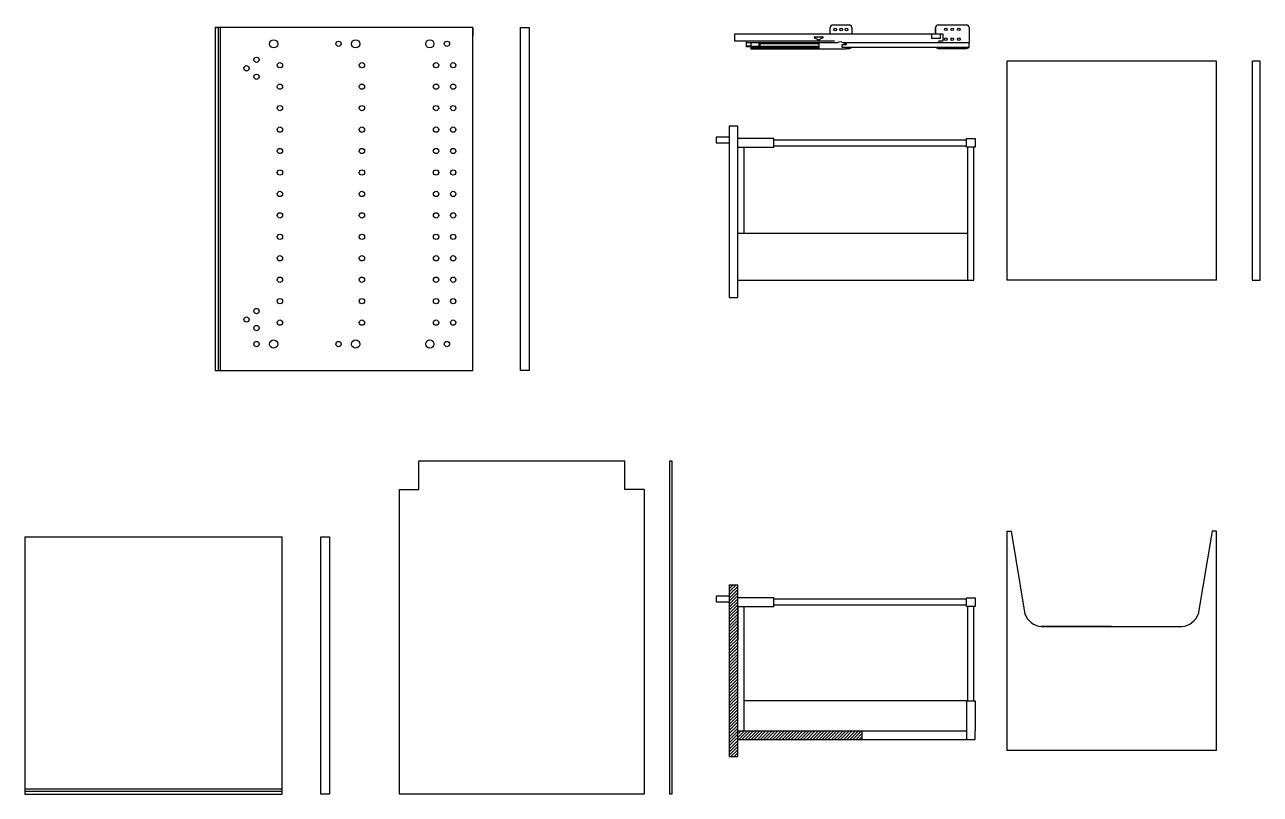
# Model space of a CAD drawing. Header units: millimetres. Extents: x -327 to 34504, y -289 to 580.
# Drawn here: x 1529.1 to 1817, y -289.3 to -110 of the extents above; entities that cross this region are included whole.
import ezdxf

# ---------------------------------------------------------------- set-up
doc = ezdxf.new("R2010")
doc.units = ezdxf.units.MM
for name, color, linetype in [('ARREDI SEZIONATI', 2, 'Continuous'), ('G-ANNO-LOGO', 3, 'Continuous'), ('linee sezionate', 4, 'Continuous'), ('prospetti', 2, 'Continuous'), ('viti', 5, 'Continuous')]:
    doc.layers.add(name, color=color, linetype=linetype)

msp = doc.modelspace()

# ---------------------------------------------------------------- hatches: boundary and pattern name
at = {"layer": 'G-ANNO-LOGO'}
h = msp.add_hatch(dxfattribs=at)
h.set_pattern_fill('ANSI31', color=256, scale=0.16)
h.paths.add_polyline_path([(1724.15, -274.55), (1695.27, -274.55), (1695.27, -276.55), (1724.15, -276.55)])
h.paths.add_polyline_path([(1695.27, -260.55), (1695.27, -240.55), (1693.27, -240.55), (1693.27, -260.55), (1693.27, -280.55), (1695.27, -280.55)])

# ---------------------------------------------------------------- linework, layer by layer
msp.add_line((1693.27, -280.55), (1695.27, -280.55))
at = {"layer": 'ARREDI SEZIONATI'}
for p, q in [((1757.98, -118.44), (1757.98, -169.51)), ((1806.8, -118.44), (1757.98, -118.44)), ((1806.8, -169.51), (1806.8, -118.44)), ((1806.8, -169.51), (1757.98, -169.51)), ((1757.98, -228.05), (1757.98, -279.11)), ((1757.98, -228.05), (1758.98, -228.05)), ((1758.98, -228.05), (1762.19, -247.38)), ((1805.8, -228.05), (1802.59, -247.38)), ((1806.8, -228.05), (1805.8, -228.05)), ((1806.8, -279.11), (1806.8, -228.05)), ((1782.39, -250.24), (1765.94, -250.24)), ((1765.94, -250.24), (1782.39, -250.24)), ((1782.39, -250.24), (1798.84, -250.24)), ((1748.57, -267.55), (1748.57, -276.55)), ((1750.57, -267.55), (1750.57, -274.55)), ((1724.15, -274.55), (1748.57, -274.55)), ((1750.57, -276.55), (1750.57, -274.55)), ((1724.15, -276.55), (1750.57, -276.55)), ((1806.8, -279.11), (1757.98, -279.11))]:
    msp.add_line(p, q, dxfattribs=at)
for centre, start, end in [((1766.45, -245.67), 201.8084, 263.6395), ((1798.33, -245.67), 276.3605, 338.1916)]:
    msp.add_arc(centre, 4.59, start, end, dxfattribs=at)
at = {"layer": 'linee sezionate'}
for p, q in [((1693.27, -240.55), (1693.27, -260.55)), ((1693.27, -240.55), (1695.27, -240.55)), ((1695.27, -260.55), (1695.27, -240.55)), ((1695.27, -245.55), (1695.27, -253.25)), ((1695.27, -260.25), (1695.27, -245.85)), ((1693.27, -260.55), (1693.27, -280.55)), ((1695.27, -280.55), (1695.27, -260.55)), ((1695.27, -280.25), (1695.27, -265.85)), ((1695.27, -274.55), (1724.15, -274.55)), ((1724.15, -274.55), (1724.15, -276.55)), ((1695.27, -276.55), (1724.15, -276.55)), ((1695.27, -276.55), (1724.15, -276.55)), ((1693.27, -280.55), (1695.27, -280.55))]:
    msp.add_line(p, q, dxfattribs=at)
at = {"layer": 'prospetti'}
for p, q in [((1633.48, -110.58), (1573.48, -110.58)), ((1573.48, -110.58), (1573.48, -190.58)), ((1573.48, -110.58), (1574.18, -110.58)), ((1574.18, -110.58), (1574.18, -190.58)), ((1574.68, -190.58), (1574.68, -110.58)), ((1633.48, -190.58), (1633.48, -110.58)), ((1633.48, -110.58), (1633.48, -112.58)), ((1644.61, -110.58), (1645.11, -110.58)), ((1815.13, -118.44), (1815.13, -169.51)), ((1817.03, -118.44), (1815.13, -118.44)), ((1817.03, -169.51), (1817.03, -118.44)), ((1633.48, -127.58), (1633.48, -126.88)), ((1693.27, -133.51), (1695.27, -133.51)), ((1693.27, -133.51), (1693.27, -153.51)), ((1693.27, -133.51), (1695.27, -133.51)), ((1693.27, -133.51), (1695.27, -133.51)), ((1695.27, -153.51), (1695.27, -133.51)), ((1693.27, -136.13), (1690.26, -136.13)), ((1690.26, -136.13), (1690.26, -137.48)), ((1690.26, -137.48), (1693.27, -137.48)), ((1703.66, -136.51), (1695.27, -136.51)), ((1703.66, -138.51), (1703.66, -136.51)), ((1703.66, -136.76), (1748.57, -136.76)), ((1748.57, -136.51), (1750.57, -136.51)), ((1748.57, -138.51), (1748.57, -136.51)), ((1750.57, -136.51), (1750.57, -138.51)), ((1750.57, -136.51), (1750.57, -138.51)), ((1695.27, -138.51), (1703.66, -138.51)), ((1695.27, -153.21), (1695.27, -138.81)), ((1696.77, -158.51), (1696.77, -138.51)), ((1748.57, -138.26), (1703.66, -138.26)), ((1750.27, -138.51), (1748.57, -138.51)), ((1748.77, -138.51), (1748.77, -169.51)), ((1750.27, -169.51), (1750.27, -138.51)), ((1750.57, -138.51), (1750.27, -138.51)), ((1693.27, -153.51), (1693.27, -173.51)), ((1695.27, -173.51), (1695.27, -153.51)), ((1695.27, -158.51), (1748.77, -158.51)), ((1695.27, -173.21), (1695.27, -158.81)), ((1695.27, -169.51), (1750.27, -169.51)), ((1815.13, -169.51), (1817.03, -169.51)), ((1693.27, -173.51), (1695.27, -173.51)), ((1573.48, -190.58), (1633.48, -190.58)), ((1574.18, -190.58), (1574.68, -190.58)), ((1620.96, -218.29), (1620.96, -211.65)), ((1620.96, -211.65), (1668.96, -211.65)), ((1668.96, -218.29), (1668.96, -211.65)), ((1616.46, -289.29), (1616.46, -218.29)), ((1616.46, -218.29), (1620.96, -218.29)), ((1673.46, -218.29), (1668.96, -218.29)), ((1673.46, -218.29), (1673.46, -289.29)), ((1529.09, -229.35), (1529.09, -289.35)), ((1529.09, -229.35), (1589.09, -229.35)), ((1589.09, -289.35), (1589.09, -229.35)), ((1693.27, -243.18), (1690.26, -243.18)), ((1690.26, -243.18), (1690.26, -244.52)), ((1690.26, -244.52), (1693.27, -244.52)), ((1703.66, -243.55), (1695.27, -243.55)), ((1703.66, -245.55), (1703.66, -243.55)), ((1703.66, -243.8), (1748.57, -243.8)), ((1748.57, -243.55), (1750.57, -243.55)), ((1748.57, -245.55), (1748.57, -243.55)), ((1750.57, -243.55), (1750.57, -245.55)), ((1750.57, -243.55), (1750.57, -245.55)), ((1695.27, -245.55), (1703.66, -245.55)), ((1696.77, -274.55), (1696.77, -245.55)), ((1748.57, -245.3), (1703.66, -245.3)), ((1750.57, -245.55), (1748.57, -245.55)), ((1750.27, -245.55), (1748.77, -245.55)), ((1748.77, -245.55), (1748.77, -267.55)), ((1750.27, -267.55), (1750.27, -245.55)), ((1748.57, -267.55), (1696.77, -267.55)), ((1748.57, -267.55), (1750.57, -267.55)), ((1589.09, -288.15), (1529.09, -288.15)), ((1529.09, -288.65), (1589.09, -288.65)), ((1529.09, -289.35), (1589.09, -289.35)), ((1589.09, -288.65), (1589.09, -288.15)), ((1673.46, -289.29), (1616.46, -289.29))]:
    msp.add_line(p, q, dxfattribs=at)
for points in [[(1644.61, -110.58), (1646.61, -110.58), (1646.61, -190.58), (1644.61, -190.58)], [(1679.44, -211.65), (1679.89, -211.65), (1679.89, -289.29), (1679.44, -289.29)], [(1598.12, -229.35), (1600.12, -229.35), (1600.12, -289.35), (1598.12, -289.35)]]:
    msp.add_lwpolyline(points, close=True, dxfattribs=at)
for centre, radius in [((1587.1, -114.4), 0.955), ((1602.22, -114.4), 0.614), ((1606.22, -114.4), 0.955), ((1623.49, -114.4), 0.955), ((1627.49, -114.4), 0.614), ((1583.1, -118.13), 0.614), ((1580.77, -120.11), 0.614), ((1588.56, -119.4), 0.614), ((1607.68, -119.4), 0.614), ((1624.95, -119.4), 0.614), ((1628.95, -119.4), 0.614), ((1583.1, -122.09), 0.614), ((1588.56, -124.4), 0.614), ((1607.68, -124.4), 0.614), ((1624.95, -124.4), 0.614), ((1628.95, -124.4), 0.614), ((1588.56, -129.4), 0.614), ((1607.68, -129.4), 0.614), ((1624.95, -129.4), 0.614), ((1628.95, -129.4), 0.614), ((1588.56, -134.4), 0.614), ((1607.68, -134.4), 0.614), ((1624.95, -134.4), 0.614), ((1628.95, -134.4), 0.614), ((1588.56, -139.4), 0.614), ((1607.68, -139.4), 0.614), ((1624.95, -139.4), 0.614), ((1628.95, -139.4), 0.614), ((1588.56, -144.4), 0.614), ((1607.68, -144.4), 0.614), ((1624.95, -144.4), 0.614), ((1628.95, -144.4), 0.614), ((1588.56, -149.4), 0.614), ((1607.68, -149.4), 0.614), ((1624.95, -149.4), 0.614), ((1628.95, -149.4), 0.614), ((1588.56, -154.4), 0.614), ((1607.68, -154.4), 0.614), ((1624.95, -154.4), 0.614), ((1628.95, -154.4), 0.614), ((1588.56, -159.4), 0.614), ((1588.56, -159.4), 0.614), ((1607.68, -159.4), 0.614), ((1607.68, -159.4), 0.614), ((1624.95, -159.4), 0.614), ((1624.95, -159.4), 0.614), ((1628.95, -159.4), 0.614), ((1628.95, -159.4), 0.614), ((1588.56, -164.4), 0.614), ((1607.68, -164.4), 0.614), ((1624.95, -164.4), 0.614), ((1628.95, -164.4), 0.614), ((1588.56, -169.4), 0.614), ((1607.68, -169.4), 0.614), ((1624.95, -169.4), 0.614), ((1628.95, -169.4), 0.614), ((1588.56, -174.4), 0.614), ((1607.68, -174.4), 0.614), ((1624.95, -174.4), 0.614), ((1628.95, -174.4), 0.614), ((1580.77, -178.68), 0.614), ((1583.1, -176.71), 0.614), ((1583.1, -180.66), 0.614), ((1588.56, -179.4), 0.614), ((1607.68, -179.4), 0.614), ((1624.95, -179.4), 0.614), ((1628.95, -179.4), 0.614), ((1583.1, -184.4), 0.614), ((1587.1, -184.4), 0.955), ((1602.22, -184.4), 0.614), ((1606.22, -184.4), 0.955), ((1623.49, -184.4), 0.955), ((1627.49, -184.4), 0.614)]:
    msp.add_circle(centre, radius, dxfattribs=at)
at = {"layer": 'viti'}
for p, q in [((1743.15, -112.15), (1694.52, -112.15)), ((1694.52, -112.15), (1694.52, -113.75)), ((1716.83, -112.15), (1716.83, -110.6)), ((1717.4, -109.95), (1721.26, -109.95)), ((1721.83, -110.6), (1721.83, -112.15)), ((1740.45, -113.15), (1740.45, -112.15)), ((1741.37, -112.15), (1741.37, -110.6)), ((1741.37, -110.6), (1741.37, -112.15)), ((1741.94, -109.95), (1748.58, -109.95)), ((1742.45, -112.15), (1742.45, -113.15)), ((1743.15, -113.75), (1743.15, -112.15)), ((1749.15, -110.6), (1749.15, -114.15)), ((1694.52, -113.75), (1697.48, -113.75)), ((1695.1, -113.75), (1717.81, -113.75)), ((1697.28, -115.11), (1697.28, -113.75)), ((1718.43, -114.15), (1697.28, -114.15)), ((1697.28, -114.91), (1698.28, -114.91)), ((1698.28, -115.11), (1697.28, -115.11)), ((1698.28, -114.15), (1698.28, -115.31)), ((1698.28, -115.04), (1700.28, -115.04)), ((1700.28, -115.04), (1698.28, -115.04)), ((1700.28, -115.04), (1700.28, -114.15)), ((1700.45, -115.04), (1700.45, -114.32)), ((1700.45, -114.32), (1714.13, -114.32)), ((1714.13, -115.04), (1700.45, -115.04)), ((1713.13, -112.95), (1713.13, -112.86)), ((1713.22, -113.08), (1713.85, -113.33)), ((1713.23, -112.75), (1715.03, -112.75)), ((1713.93, -113.43), (1713.93, -113.75)), ((1714.13, -114.15), (1714.13, -115.04)), ((1714.13, -115.04), (1714.13, -115.66)), ((1714.33, -113.75), (1714.33, -113.43)), ((1715.04, -113.08), (1714.41, -113.33)), ((1715.13, -112.95), (1715.13, -112.86)), ((1718.83, -114.02), (1718.43, -114.15)), ((1719.48, -114), (1720.53, -114.42)), ((1720.53, -114.62), (1719.53, -114.62)), ((1719.53, -114.62), (1719.53, -115.15)), ((1719.53, -115.15), (1720.53, -115.15)), ((1749.15, -114.15), (1719.86, -114.15)), ((1720.53, -114.42), (1720.53, -114.62)), ((1720.53, -115.15), (1720.53, -115.66)), ((1742.45, -113.15), (1740.45, -113.15)), ((1742.15, -114.15), (1742.15, -113.75)), ((1742.15, -113.75), (1743.15, -113.75)), ((1749.15, -115.3), (1749.15, -114.15)), ((1698.28, -115.31), (1698.45, -115.31)), ((1698.28, -115.39), (1698.28, -115.66)), ((1698.28, -115.39), (1698.45, -115.39)), ((1720.53, -115.66), (1698.28, -115.66)), ((1698.45, -115.21), (1714.13, -115.21)), ((1698.45, -115.31), (1698.45, -115.21)), ((1698.45, -115.39), (1698.45, -115.5)), ((1698.45, -115.5), (1714.13, -115.5)), ((1749.15, -115.3), (1720.53, -115.3)), ((1720.53, -115.52), (1721.26, -115.52)), ((1741.94, -115.52), (1748.58, -115.52)), ((1748.65, -115.3), (1749.15, -115.3))]:
    msp.add_line(p, q, dxfattribs=at)
for centre, radius in [((1717.96, -111.05), 0.308), ((1719.35, -111.05), 0.308), ((1720.59, -111.05), 0.308), ((1743.76, -111.03), 0.308), ((1745.26, -111.03), 0.308), ((1746.76, -111.03), 0.308), ((1713.39, -112.9), 0.0864), ((1714.86, -112.9), 0.0864), ((1743.76, -113.33), 0.308), ((1745.26, -113.33), 0.308), ((1746.76, -113.33), 0.308)]:
    msp.add_circle(centre, radius, dxfattribs=at)
for centre, radius, start, end in [((1717.52, -110.63), 0.69, 99.8541, 177.0588), ((1721.15, -110.63), 0.69, 2.9412, 80.1459), ((1742.06, -110.63), 0.69, 99.8541, 177.0588), ((1748.46, -110.63), 0.69, 2.9412, 80.1459), ((1713.26, -112.88), 0.133, 103.0025, 171.0095), ((1713.27, -112.95), 0.145, 179.5495, 248.9349), ((1713.81, -113.44), 0.12, 354.9325, 77.4453), ((1714.45, -113.44), 0.12, 102.5547, 185.0675), ((1715, -112.88), 0.133, 8.9905, 76.9975), ((1714.98, -112.95), 0.145, 291.0651, 0.4505), ((1719.2, -115.28), 1.31, 77.3711, 106.5092), ((1721.15, -114.85), 0.69, 279.8541, 318.4564), ((1742.06, -114.85), 0.69, 221.5436, 260.1459), ((1748.46, -114.85), 0.69, 279.8541, 318.4564)]:
    msp.add_arc(centre, radius, start, end, dxfattribs=at)

doc.saveas('drawing.dxf')
